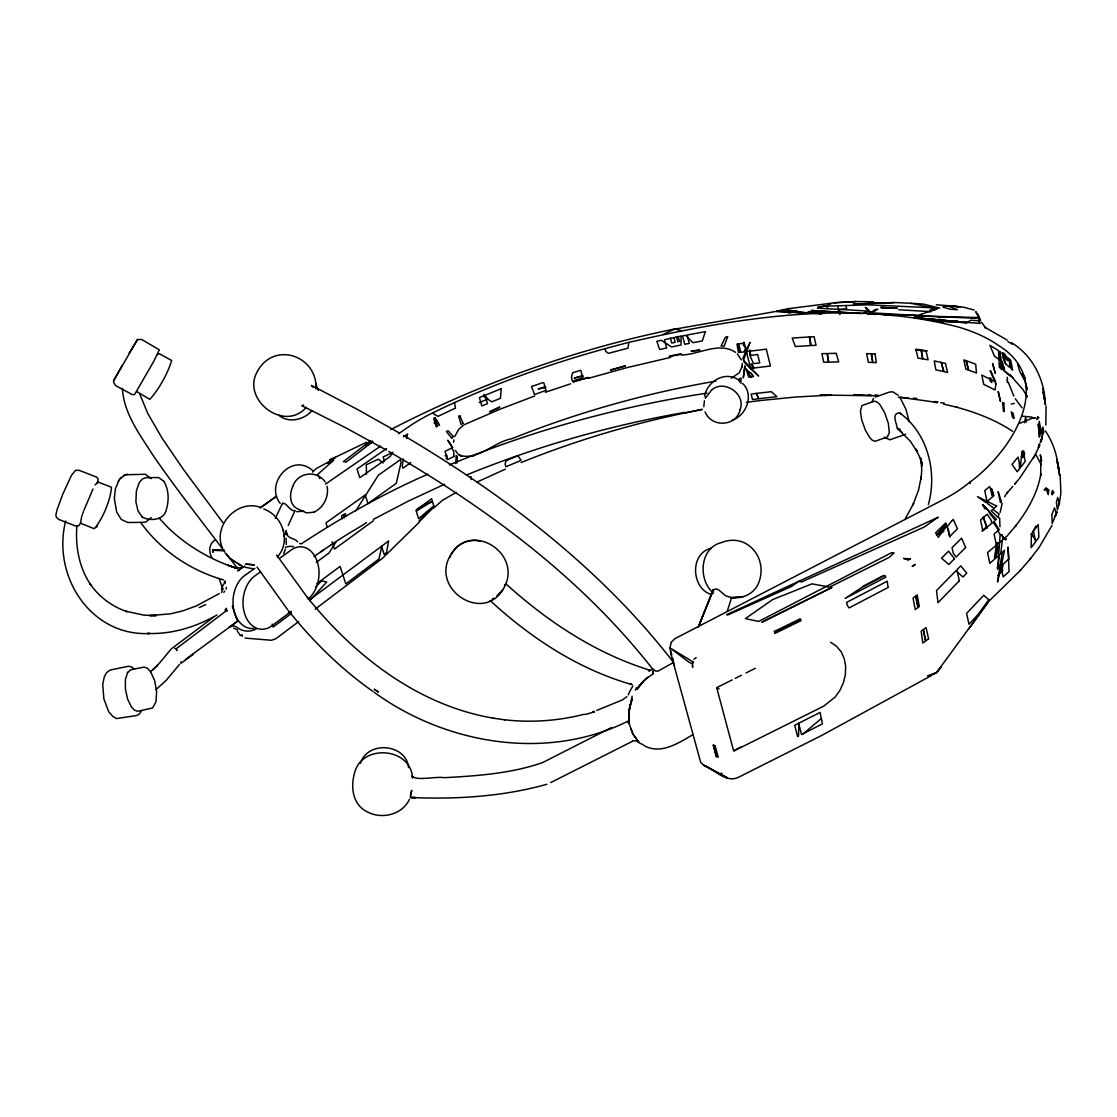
<?xml version="1.0" encoding="UTF-8"?>
<svg xmlns="http://www.w3.org/2000/svg" width="1117" height="1117" viewBox="0 0 1117 1117"><rect width="100%" height="100%" fill="white"/><g stroke="black" fill="none" stroke-linecap="round" stroke-linejoin="round"><path stroke-width="1.5" d="M455.694 463.569L456.225 455.359L457.412 456.671L457.048 462.955M999.631 517.925L999.98 526.721M629.053 711.752L628.927 718.873L629.388 708.988L629.053 711.752L632.138 696.198M316.167 389.009C317.144 354.731 272.534 340.364 256.533 373.022C242.557 400.682 284.821 432.377 306.309 407.258M240.853 568.19L237.39 567.464M286.064 530.435L287.069 534.889L285.854 531.399L286.287 532.502M740.92 383.424L741.116 378.23L739.314 378.565L739.454 381.958M212.677 551.812L212.816 549.634L224.266 550.122M627.614 721.526L629.332 724.067L628.955 719.041L629.332 724.067L632.822 733.827L638.854 741.939M76.878 525.967C75.258 546.353 79.084 567.743 90.742 584.847L90.17 583.954C99.008 596.911 112.217 606.726 127.101 611.655L126.137 611.306L143.828 615.132L156.31 615.621L149.748 615.593L170.622 613.819L183.146 610.748L196.313 605.917L219.155 593.685M286.287 544.398L286.064 538.199M629.108 711.026L628.941 719.446M1045.819 425.102L1046.098 406.337M453.614 442.262L453.837 439.861M705.413 397.024L705.316 398.266M713.414 593.099C697.776 580.044 699.563 547.861 721.345 542.639C746.477 532.474 767.379 556.992 759.309 580.952C755.762 593.965 740.264 600.848 727.949 596.52C722.783 595.892 717.617 585.182 713.456 590.404M979.19 320.774L970.841 320.258L967.029 322.436L979.26 323.288L979.302 319.755L977.92 318.303M65.694 520.983C51.689 575.478 90.393 636.467 149.594 633.521L147.514 633.423C171.892 634.47 195.992 626.874 217.075 614.992M671.345 642.149L674.919 638.659L941.826 500.388A129.083 48.827 -12.6 0 0 968.942 482.865C1010.201 453.265 1058.371 381.176 997.299 344.678A358.752 126.807 -14.7 0 0 959.321 327.281C850.931 298.588 736.075 317.773 628.885 342.374L627.977 348.183L608.346 353.349L605.805 351.45L605.079 348.644M1059.167 504.786L1060.899 493.142L1060.117 474.543M996.839 542.653L994.437 557.634L996.015 556.071L998.095 546.185M1000.148 512.452L1002.158 503.32M652.914 673.956L652.831 671.499L652.914 673.956L644.397 680.211L638.575 686.801L643.029 681.552M872.209 401.422L873.452 398.406M403.46 458.989L402.232 465.845L402.958 468.191L410.874 462.578M226.067 589.162L226.416 587.277M744.006 342.109L743.363 345.279L745.681 347.443M630.351 704.324L629.416 708.834L632.264 698.683L630.309 704.534M446.214 458.738L446.94 455.359L445.041 455.82M406.56 438.548L407.621 433.941L403.474 436.817M928.325 504.633C937.554 472.254 927.696 432.837 899.52 412.815C891.129 413.458 896.686 423.301 897.272 428.174L910.341 441.257L917.308 451.896L915.842 449.02L919.989 457.886L922.251 465.705M671.317 642.219L669.935 647.846L671.149 654.744M114.018 379.989L113.501 382.07L115.679 385.616L132.323 394.636L134.654 394.441L154.132 360.665L159.284 349.816L141.705 339.484L137.489 339.526L114.018 379.989L122.144 365.538M653.208 669.181L655.735 671.149L658.29 670.996L673.551 662.437C601.002 568.595 505.121 495.515 403.614 435.476M97.319 483.103L98.142 479.081L96.83 477.21L79.251 470.355L75.621 470.285L71.516 475.256L62.775 494.189L57.037 509.799L55.85 515.146L56.381 517.227L58.698 519.433L76.361 526.275L78.665 525.772L80.703 522.938M221.389 592.568L222.283 590.321M827.097 308.515L827.865 305.709L818.007 306.952M704.422 400.794L703.794 406.714M81.625 516.64L80.55 523.231L94.275 528.732C102.555 519.433 110.695 499.62 111.463 487.221L98.003 482.027L95.057 484.918M410.47 795.29L411.754 790.319L410.274 797.147M727.223 611.334L731.607 597.665L742.959 596.673L730.755 597.902M285.435 549.075L283.704 553.599M221.613 589.553L223.344 584.093M504.647 585.657L504.898 584.875L504.479 586.076M705.092 411.796C711.096 427.755 736.508 426.903 740.208 409.436M294.818 510.776C290.141 511.642 285.701 501.435 282.908 503.739M740.18 409.534C746.1 393.924 724.109 379.012 711.641 389.973M704.534 395.935C707.717 380.729 726.036 370.16 739.426 380.632M284.053 536.258L284.989 533.507L284.067 536.188M1038.601 445.948L1038.838 445.25M1040.262 442.123L1041.253 439.218L1040.653 439.93M81.932 515.733L82.267 514.783M360.54 763.33C367.381 740.32 406.267 743.559 408.571 767.644M542.122 762.827L611.544 727.502M82.63 513.764L83.426 511.6M636.369 689.119L636.341 687.821M1039.355 444.678L1038.321 447.512L1039.061 445.194M83.859 510.455L92.948 489.051M449.928 557.481L450.486 556.043M956.85 321.891L957.241 320.858M454.689 436.593L458.71 429.417L463.276 425.312M698.237 627.209L713.358 589.455M288.27 525.423L294.972 510.748M292.696 486.677C289.498 493.56 289.261 503.851 296.508 508.263M880.727 307.552L897.3 308.11L880.768 307.454L887.582 307.72M1039.201 444.873L1039.759 443.575M224.294 582.711L225.117 580.91L224.796 583.87M292.682 486.691C297.178 472.365 316.628 469.489 325.256 481.999M119.002 480.24L115.344 488.981L114.339 498.419L116.643 512.005L121.222 519.405L127.757 522.505L143.004 522.365L146.159 521.862L151.2 517.604M1010.452 365.441L1011.541 365.008M127.617 672.392L125.369 679.667L125.439 689.273L127.631 699.214L131.513 707.145L134.459 710.161L137.712 711.264L152.582 707.996L155.989 701.741L156.631 691.577L154.607 680.462L150.474 671.429L147.025 667.966L143.842 667.156L130.731 669.753L127.492 672.602M275.271 518.372L282.699 502.887M1019.598 478.285L1034.607 455.722M1033.393 458.179L1039.885 445.166M1024.163 452.79L1022.6 457.705L1024.736 453.502M1021.427 456.476L1024.052 451.366M222.66 589.594L223.037 588.882M628.843 720.772C547.553 761.515 446.437 744.76 374.195 692.331M1051.991 525.465L1039.243 547.232L1029.637 559.715M451.128 554.632C468.986 522.979 515.942 548.74 506.992 580.742C490.154 630.77 422.687 587.961 454.144 550.067M1031.214 534.554L1035.948 525.981M223.805 592.471L224.601 591.061M129.125 353.251L137.489 339.526M96.844 527.07L97.277 526.316M141.608 710.719L139.583 713.777L136.805 715.48L116.559 718.58L112.929 716.486L108.642 711.613L103.853 698.795L102.722 684.288L104.328 676.72L106.618 672.602L110.122 670.046L128.385 666.263L131.555 666.891L134.473 669.055M409.506 799.213C402.553 814.614 381.958 819.641 367.563 811.989C352.33 804.882 350.319 786.326 354.857 771.945C362.746 743.727 410.316 747.692 412.508 777.237M905.315 518.693L913.594 503.474L913.022 504.758L918.523 490.195L921.33 476.359L921.106 479.584L921.762 469.168L920.855 459.269L922.195 465.468M1004.574 496.73L1006.096 494.217M336.161 541.745L328.943 553.11L316.279 562.326M355.764 510.832L378.37 475.186L400.319 459.701L401.115 462.284L396.298 483.312L367.996 503.585L365.273 494.971L325.941 522.91L327.365 527.294M392.891 452.273L390.308 456.35L359.772 477.685L357.021 469.014L386.594 448.517M157.176 354.62L159.298 353.698L171.641 360.456C168.15 372.715 158.53 390.112 149.762 399.369L136.693 391.522M314.254 512.033C323.595 507.663 329.18 496.325 327.058 486.258M706.153 397.163L711.711 389.903M874.862 311.168L876.398 309.297L869.473 313.444A10.276 7.191 58 0 1 872.321 312.886L920.366 315.664M277.309 557.062C291.495 541.34 282.894 515.998 263.766 508.989M120.175 478.635L125.062 475.004M118.207 481.315L121.097 477.378M1006.64 493.463L1012.798 486.384M1019.011 479.039L1014.613 484.206L1016.093 482.502M315.72 586.872L321.612 580.784L326.736 582.013L309.632 600.806M988.894 601.239L1019.737 571.038L1030.74 558.444M936.479 672.685L988.126 602.175L968.495 629.318M1007.702 492.025L1006.752 493.155M861.905 405.792L860.411 411.224L861.668 419.755L865.396 430.199L869.864 437.752L872.405 440.293L875.156 441.285L887.443 436.956L889.341 432.433L888.308 423.231L884.622 412.606L880.084 404.857L877.487 402.218L874.667 401.157L862.366 405.401M1019.737 571.038L1020.812 569.796M502.58 589.874L499.104 593.783L501.338 591.801M454.563 549.452C460.609 542.262 470.802 538.855 479.933 541.173M150.306 671.987L159.2 663.428L171.18 649.019M643.727 681.119L637.109 689.245L638.421 687.025L635.196 690.055M311.88 410.763C303.978 419.88 288.507 423.608 278.803 415.175M626.846 696.645L622.323 699.982L596.785 710.412M312.62 472.128L316.209 468.568L332.531 459.785L333.871 460.009L317.298 474.795M418.903 522.602L382.531 558.235L315.176 609.156M156.841 665.997L157.469 665.383L152.75 669.991M997.676 575.59L1002.689 570.787L1001.656 563.443L997.16 567.729M433.564 508.151L442.416 500.36L456.295 492.304M496.786 595.864L499.076 593.699M179.404 664.503L166.196 680.351L156.087 689.552M981.899 531.022L986.786 526.638L983.197 517.045L987.051 528.341M645.347 679.415L647.944 677.209L644.397 680.211M802.551 734.386L821.107 718.692M933.714 402.12L937.54 402.092M215.064 540.014C208.921 543.602 208.6 551.938 211.867 557.648M372.869 441.606L346.172 462.061L343.394 461.586L370.565 440.782M693.908 659.281L696.17 657.564M298.644 621.597L275.941 638.687L271.543 640.278L245.126 638.1M172.088 648.293L213.207 617.464M225.131 609.868L226.332 608.29L226.988 611.278L226.458 610.664L175.983 648.935M291.3 611.362L271.976 625.743A28.4 20.232 -84.9 0 1 244.86 614.35A28.4 20.232 -84.9 0 1 254.969 575.827L260.596 571.82M290.043 614.462L273.176 627.028L272.171 624.082M309.549 599.913L381.553 546.241L384.164 554.493L386.566 552.412L388.646 540.949L381.916 545.962L378.928 559.017L345.809 583.898L340.113 566.417L316.865 583.605M260.093 507.886L276.527 496.13M238.354 620.633L229.041 627.419A11.463 8.266 -83.5 0 1 236.916 627.321A32.672 23.443 -84.8 0 0 256.477 628.815M180.842 663.386L193.241 654.339M373.441 520.717L334.472 549.089L332.084 541.787M239.876 569.335L237.837 570.899L244.693 565.998M233.16 605.609L232.294 606.224L237.488 621.261L185.394 659.491M260.736 507.621L276.304 496.451M280.241 557.844L291.467 549.843A27.827 19.506 -85.9 0 1 317.242 561.642A27.827 19.506 -85.9 0 1 307.859 599.033M254.83 568.33L244.986 575.283A28.288 20.26 -84.8 0 0 233.495 608.193A28.288 20.26 -84.8 0 0 253.796 628.41M313.933 556.573L324.028 549.536M325.48 484.122L380.688 446.06M398.713 433.633L409.38 426.289A106.115 33.789 -16.4 0 1 432.111 413.178C494.887 382.531 561.209 359.52 628.885 342.374M320.495 551.98L330.506 545.25M734.302 750.75L734.162 750.806M366.432 522.672L362.397 525.339A439.093 180.395 -15.8 0 0 330.604 545.082M493.728 598.181L492.164 599.103M372.268 442.109L365.427 446.116L365.357 445.041L372.282 441.075M825.77 395.041L820.157 394.901M416.725 509.464L425.2 504.046L431.413 501.882L416.529 510.944M874.471 310.414L875.951 309.702M868.216 314.184L874.946 310.135M242.598 567.464L240.909 568.176M931.494 675.506L822.266 735.14L738.379 777.334C725.505 783.436 714.629 769.068 703.556 765.159L727.488 777.851L703.626 765.229L700.694 762.339L674.04 665.313M663.051 334.458L674.975 328.984L681.202 330.618M373.357 519.391L408.068 501.226L444.608 484.233M692.624 734.818C678.605 743.014 660.538 755.022 644.09 745.556M774.975 632.92L799.172 620.117M862.785 586.467L882.793 575.869M936.465 535.294L943.795 531.441M649.396 670.856L652.314 669.334M732.152 679.904L716.695 687.639L733.576 750.75L741.311 746.756M464.267 424.697L499.746 409.325L534.638 396.004M366.376 442.304L329.487 460.064M550.681 782.584L632.124 741.465M390.741 429.584C479.724 383.564 574.794 349.453 672.965 329.333M735.237 678.354L741.423 675.254M746.058 672.937L755.329 668.287M434.094 423.078L436.705 421.779M734.386 750.708L823.718 706.139L835.209 697.036L840.04 690.194L843.447 682.641L845.387 674.5L845.625 666.095L844.243 658.597L841.199 651.839L836.298 646.045L830.559 642.289M933.603 674.082L936.186 672.825L930.168 675.701M913.748 317.479L967.001 322.45L926.942 319.434M477.001 482.055L505.387 469.154M303.629 405.08L301.813 405.68L346.075 427.965L386.314 450.081M861.989 313.528L811.291 310.47L858.847 313.416M391.662 452.999L383.117 456.965L384.443 461.237M199.161 607.564L205.696 604.646M427.937 474.167C383.634 493.463 341.439 517.52 301.157 543.951L299.719 543.42M329.752 459.981L335.533 457.453L329.822 459.939M541.131 763.093C510.148 773.62 476.889 775.882 444.426 777.697C436.23 776.092 415.971 781.383 412.061 775.91L412.452 778.13M449.313 464.951C531.832 430.603 618.623 406.518 706.991 393.142M732.18 420.285C746.351 415.566 754.436 394.873 742.763 383.536M731.314 378.23L739.37 372.743L742.4 365.692L742.247 366.948L742.274 363.36M479.235 402.637L487.906 399.048L483.759 394.538M466.655 474.92C536.914 446.269 610.315 425.354 685.056 412.341M297.22 508.626L306.449 512.857L313.528 512.326M313.388 512.382L314.394 511.991M521.15 462.536C574.208 441.061 629.248 424.572 685.266 412.871M1019.318 423.497L1032.792 417.995L1031.871 417.102L1022.111 416.152M875.616 309.828L877.948 309.227M410.707 797.496L415.538 797.566L410.749 797.496C456.364 799.479 502.845 796.658 546.953 784.246M927.375 675.869L936.186 672.713M905.65 434.276L889.76 439.819L884.413 437.278M875.211 397.066L889.649 392.011L892.986 391.872L898.18 395.362M545.403 386.496L538.143 389.023L545.906 387.376M545.417 392.249L570.578 383.843M142.641 517.339C150.767 521.388 164.129 520.131 166.293 509.715C169.142 500.388 169.002 489.372 163.571 481.008M1003.96 538.715L1004.825 538.422L1003.206 539.022L1006.71 536.411L1016.358 525.13L1015.255 526.428C1027.305 510.958 1037.637 493.407 1040.849 473.79L1040.681 475.591L1040.821 456.923M125.928 474.739L145.35 474.278L151.06 478.621M123.442 475.521L127.603 474.208M834.315 302.805L856.083 301.534L873.62 301.799M582.515 375.563L574.236 378.091L583.2 376.066M588.827 378.216L625.771 367.926L670.717 357.356M585.531 714.433L594.537 711.85M779.373 310.624L775.994 311.517L806.111 313.123L779.373 310.624L784.357 309.381L806.753 312.802L777.041 311.238M788.476 313.151L796.672 311.084M819.194 314.435L824.262 313.165M584.428 714.196C558.374 720.926 531.106 722.839 504.367 719.753M786.424 308.92L836.493 302.567L856.083 301.534M675.254 328.845L673.202 329.431L775.072 311.587M685.629 412.787L702.076 409.297M838.043 309.954L838.755 309.842M685.656 412.801L702.23 409.534M711.054 548.321C689.44 553.18 691.255 589.008 711.613 594.565M303.726 511.223L296.647 511.656M828.074 303.615L827.781 304.41L830.769 304.075M681.677 355.038C698.921 354.578 719.39 341.327 735.517 352.372M649.815 670.577L648.321 670.8M1011.304 403.991L1014.264 403.46M715.913 381.134C646.101 393.072 577.545 412.396 511.795 438.744C494.412 441.634 478.607 460.427 460.274 455.513L461.642 456.211L458.654 454.591M746.338 402.357L759.783 400.584M760.314 400.528L796.281 396.982L831.551 395.097L824.681 395.46M900.148 429.123L898.04 428.928M632.613 740.794L637.821 740.822M831.844 395.195L878.562 395.823M895.234 302.525L911.989 303.349M855.329 394.846L870.967 395.46M853.611 394.832L862.31 395.167M898.766 309.744L931.257 311.685M908.4 397.987L898.319 397.247M913.441 398.224L916.806 398.378M224.349 550.807L212.747 550.29L213.11 552.329M817.449 313.64L807.046 312.662L809.113 311.545L824.835 313.374M875.435 314.408L870.297 314.114A10.276 7.191 58 0 0 867.965 314.435M883.98 314.91L894.242 315.497M914.767 316.697L918.202 316.893M932.5 320.481L966.61 322.673L935.739 321.11M1003.094 538.855L1006.305 539.05L1002.787 538.115L1005.691 539.693L1003.918 538.394M929.875 309.884L934.552 310.219M915.354 350.04L927.305 350.92M936.297 304.787L947.607 305.667M947.411 305.793L957.353 309.66L950.302 309.283L942.86 307.049L946.797 305.751L960.117 306.812L954.463 306.351M899.995 397.275L937.247 402.441M940.654 402.72L944.074 403.014M920.24 318.373L966.847 322.534L917.923 318.01M948.305 305.723L963.762 307.217L974.066 310.037M934.468 401.52L937.847 401.841M253.866 568.86L245.042 567.296M996.853 542.639L998.78 542.904M493.295 718.189L504.94 719.837M875.169 394.846L878.548 395.404M868.537 394.846L871.958 395.488M933.826 402.148L936.995 402.748M493.84 718.259C418.093 705.581 354.047 655.651 307.049 596.981M260.066 507.244C236.958 499.215 212.467 525.814 222.52 548.21M943.628 404.089L957.339 407.384L956.361 407.133C976.132 412.508 995.582 419.894 1012.658 431.385M288.368 612.256L291.453 613.079M937.317 316.642L940.696 317.563M225.355 610.133L226.458 610.664M632.194 684.665C578.494 669.404 530.715 637.989 489.986 600.415M223.484 579.891C190.49 570.564 160.541 550.276 140.574 522.309M174.671 648.251L175.313 648.46M649.815 670.186C595.612 653.445 547.316 621.457 505.596 583.563M236.999 568.358L227.98 565.272L237.558 568.609C211.699 560.315 187.544 546.478 167.983 527.573L159.145 518.148M233.607 628.145L237.558 629.89M312.648 470.55C291.467 451.799 264.603 484.052 280.199 503.348M719.139 688.924L718.077 688.407M1002.228 357.496L1003.275 358.04M717.686 688.198L716.695 687.639M631.44 684.26L630.267 683.618L631.3 684.288M398.895 432.74L357.58 409.52L311.406 385.365L313.053 387.306M388.814 451.505C488.115 508.835 582.334 578.843 653.277 669.879M1007.185 340.099L984.649 327.155L985.585 327.993L981.522 322.157M1007.855 341.523L1012.309 344.231M225.02 552.859L229.907 558.5L242.235 566.333L237.279 563.163M229.907 558.5L234.905 561.697M372.994 691.493C341.034 669.041 312.983 641.326 288.591 610.887M458.794 454.535L459.981 455.373M163.696 481.162L158.6 477.545L145.699 477.671L142.236 479.109L139.29 482.558L136.414 490.684L135.897 501.756L137.991 510.874L142.25 517.045M142.068 516.92L142.822 517.478M1011.527 342.724C1032.192 355.248 1043.892 378.258 1045.205 402.008L1043.166 391.858L1045.484 405.01L1042.859 388.534M383.159 462.983L378.314 459.185L366.32 464.742L366.432 474.362M897.342 428.23L902.243 432.474M1003.457 538.031L1005.23 539.623L1002.368 536.09M900.079 413.053L900.847 414.086M176.36 649.382L177.017 650.373L176.626 649.731M1013.733 379.138L1022.99 389.582L1027.417 397.024M1021.636 374.083L1025.28 377.644M871.372 312.606L865.354 307.287L870.743 313.43M751.183 376.974L747.72 373.008L750.47 372.645L753.626 376.527M737.374 353.921L741.381 359.897M1022.055 407.887L1015.297 398.755M241.523 635.084L242.473 636.132L241.579 634.54M457.775 453.656L455.345 450.374M276.639 555.009L306.798 596.673M240.364 635.615L237.335 631.063M287.725 609.812L256.994 566.961M224.754 551.644C200.39 519.642 175.467 488.017 152.708 454.828C139.793 434.443 123.778 413.444 122.381 388.479M226.793 554.311L237.195 567.939M222.981 522.728L183.425 469.447L161.923 437.92L147.751 413.402L139.82 394.245M636.481 739.231L632.822 733.827L630.896 728.493M315.58 383.55L318.387 390.419M1035.473 453.935L1041.379 464.77M900.204 397.959L905.915 409.199L909.21 421.737M982.457 504.814L985.068 509.059M721.54 773.802L722.28 775.03L721.233 772.978M282.824 529.807L283.592 531.092M1045.428 430.925C1051.041 439.456 1055.104 449.006 1056.975 459.073M1001.628 534.834L1002.996 537.207L1001.921 534.75M181.01 661.697L181.122 662.451M753.193 368.107L751.029 363.974L751.853 363.877L753.961 367.898M286.72 533.647C288.13 539.134 294.79 537.933 297.667 541.787M1004.225 353.321L1008.079 360.554L1006.152 359.576L1002.815 352.581M1026.579 395.446L1026.97 396.186M1013.831 396.158L1008.218 382.014M318.247 475.381L319.867 478.718M1003.862 359.534L1005.593 364.03M839.272 311.224L840.305 314.003M837.89 307.063L838.895 309.8L846.686 308.571L845.974 305.5M224.712 582.879L224.559 581.817M980.475 320.411L977.752 314.017L978.45 317.326M979.134 320.635L980.223 323.623M219.114 578.536L222.716 588.924M677.949 336.412L679.625 341.341L677.851 341.718L676.427 336.65M839.719 313.961L838.825 311.098L839.481 314.003M433.368 412.578L433.829 414.1L438.059 416.362L455.429 408.124L454.563 402.553M346.158 516.487L345.307 513.666L343.547 514.658L344.343 517.771L343.38 514.755L341.551 515.803L342.179 518.763M1004.574 369.671L1003.666 366.627L1000.385 364.98L1001.349 369.657M1017.517 363.653L1019.737 371.43L1023.996 379.263L1022.963 373.609M991.938 489.009L993.264 493.868L992.036 495.739L990.402 488.059M671.094 654.367L674.04 665.187L672.643 658.011M713.484 745.234L716.542 756.558M671.75 654.66L670.856 651.323L670.898 653.319M673.9 337.543L675.143 342.291L671.75 343.017L670.451 338.018M713.679 745.318L716.514 756.544M920.422 457.593L921.958 464.086M922.028 464.393L920.645 458.445L922.125 465.189M1023.158 373.944L1027.137 389.651L1026.006 384.164M1041.519 460.358L1040.29 454.856L1041.602 460.986M990.779 377.979L991.798 382.559L990.109 380.799L989.467 377.797M948.179 529.123L949.911 536.9M969.905 481.999L970.268 483.661M1007.199 377.225L1007.59 379.375M1026.355 422.044L1025.588 417.13L1024.736 422.798M1007.003 379.682L1007.325 382.531M692.666 667.408L692.47 664.797L692.596 666.849M470.969 476.568L471.123 479.584M750.261 350.291L750.568 357.105L753.57 363.653L759.742 362.871L757.675 354.508L750.079 355.499L749.744 350.096M939.341 319.183A10.598 7.61 56.7 0 1 942.957 322.338M628.299 694.858A35.493 28.497 -63.7 0 1 632.948 686.047M643.308 744.718A41.273 33.105 -63.7 0 1 636.802 741.213M285.435 547.33A27.716 19.534 -85.9 0 1 293.576 546.702M327.7 463.373L331.805 461.796L327.7 463.373M1019.43 463.262L1019.388 469.07L1017.168 471.751L1012.03 464.365L1018.104 457.118L1019.43 463.262M681.119 336.161L681.007 344.999L671.568 346.982L661.39 340.322L656.824 341.299L659.686 349.495L666.681 348.015L664.461 339.68L681.119 336.161M1031.452 534.052L1031.103 547.693L1035.641 541.759L1033.434 531.301L1038.196 524.641L1038.908 537.207L1036.367 540.823L1031.452 534.052M798.976 723.132L798.515 736.061L797.608 736.536L794.732 725.296L798.669 723.299L801.531 734.525L822.391 723.9L820.087 712.437L798.976 723.132M1053.694 492.346L1052.172 494.761L1051.572 493.253L1052.521 490.447L1053.694 492.346M1042.315 436.091L1041.128 441.732L1042.315 436.091M1000.148 534.512L997.621 569.223L999.17 557.969L994.074 534.052L997.816 530.812L1000.148 534.512M998.807 513.96L998.165 517.66L991.212 510.832L992.957 509.282L998.807 513.96M691.311 351.087L699.661 350.138L691.311 351.087M501.282 388.688L500.416 398.322L491.787 401.841L483.214 396.018L479.388 397.596L481.846 405.96L487.473 403.628L485.043 395.278L501.282 388.688M995.261 373.19L992.58 363.542L995.261 373.19M1021.901 452.12L1020.282 467.828L1025.252 461.321L1023.018 450.654L1021.901 452.12M1048.751 490.056L1048.207 494.677L1047.02 491.312L1047.732 489.064L1045.959 487.85L1044.186 490L1048.751 490.056M1035.082 417.87L1032.946 418.149L1035.082 417.87M1002.354 540.209L1000.678 553.753L989.844 563.345L987.526 552.566L1002.354 540.209M744.104 370.9C741.255 393.547 746.994 352.009 744.104 370.9M995.959 383.899L995.038 389.973L983.756 384.36L981.801 375.103L995.582 381.846L990.821 371.095L990.081 370.732L995.959 383.899M1038.684 417.842L1036.869 419.503L1037.735 416.599L1038.684 417.842M999.897 567.143L997.523 581.999L1001.041 567.101L1000.413 563.959L1002.27 552.301L1004.518 550.248L1001.307 565.844L999.897 567.143M693.14 661.99L692.68 663.959L688.938 662.144L669.935 647.846L693.14 661.99M300.096 403.223L300.096 403.223M1003.248 564.057L1001.74 570.41L1003.178 576.903L1009.056 571.611L1007.995 547.023L1008.888 558.975L1003.248 564.057M453.181 436.398L451.84 438.436L446.423 431.511L448.043 430.729L453.181 436.398M572.658 372.757L571.429 377.281L572.449 381.092L582.879 377.881L580.77 370.258L572.658 372.757M506.015 460.679L505.093 464.016L505.903 466.766L521.108 460.386L517.953 455.694L506.015 460.679M1059.349 502.985L1057.366 509.91L1056.403 502.119L1057.715 497.568L1059.349 502.985M1057.073 512.144L1055.16 516.208L1057.073 512.144M1001.391 501.561L1000.441 502.58L998.123 491.717L1001.391 501.561M1039.592 436.356L1039.341 437.11L1038.21 424.153L1040.234 434.597L1041.281 431.762L1039.187 421.332L1039.592 436.356M705.358 331.651L702.272 340.978L692.875 342.71L685.698 335.268L682.543 335.882L684.707 344.287L689.287 343.394L687.123 335.002L705.358 331.651M951.698 520.927L953.276 519.405L957.437 528.816L949.576 536.593L947.3 526.582L951.698 520.927M749.968 342.472L743.587 359.925L742.945 358.473L745.611 351.701L766.318 349.146L770.437 366.013L750.247 368.428L744.355 362.425L743.782 360.582L758.666 376.038L750.736 368.917L746.128 350.403L749.968 342.472M1043.655 432.153L1042.343 435.756L1041.826 430.101L1042.943 427.071L1043.655 432.153M727.614 336.803L724.207 346.047L721.051 346.033L725.491 337.139L727.614 336.803M713.302 589.832L698.334 627.042L713.302 589.832M1056.333 513.457L1052.158 523.678L1051.907 514.365L1054.546 507.942L1056.333 513.457M745.584 348.239L743.95 351.911L740.794 352.302L738.7 343.896L744.327 343.184L745.584 348.239M988.782 599.731L978.129 614.462L968.97 624.249L966.582 613.442L983.728 595.291L988.782 599.731M947.021 525.618L938.252 537.361L937.121 535.099L947.021 525.618M946.239 523.915L936.688 534.485L935.543 532.879L945.652 523.007L946.239 523.915M940.765 667.533L936.339 672.769L940.765 667.533M959.349 580.742L937.973 602.719L936.521 590.544L955.915 570.787L962.98 577.014L966.763 573.119L960.746 565.858L956.92 569.768L959.349 580.742M428.816 510.972L419.168 520.787L419.294 521.723L433.982 506.95L428.816 510.972M954.476 558.751L948.766 564.504L941.561 558.151L948.57 551.142L954.476 558.751M965.674 547.456L956.138 557.062L953.276 553.306L952.033 547.693L961.569 538.157L965.674 547.456M433.801 505.903L418.582 518.623L415.999 510.287L431.595 498.74L433.801 505.903M893.809 553.027L889.355 557.313L829.582 587.123L812.031 583.842L772.601 599.606L745.374 618.623L758.722 621.415L891.645 552.664L893.809 553.027M996.615 506.029L994.116 508.263L987.47 503.627L984.761 490.572L989.606 486.537L993.976 495.585L985.85 502.496L977.487 496.66L996.615 506.029M996.196 519.391L995.205 520.257L989.606 513.22L989.173 511.265L983.03 504.954L996.196 519.391M999.115 529.681L998.486 530.226L993.097 522.1L993.99 521.332L999.115 529.681M991.756 523.245L982.848 530.91L980.503 520.005L987.302 514.225L991.128 520.257L991.756 523.245M474.418 454.982L473.217 455.959L474.418 454.982M917.881 607.508L915.2 609.589L913.064 598.028L915.507 596.157L918.062 607.383L919.305 606.489L917.239 594.872L916.233 595.598L917.881 607.508M928.576 638.701L925.784 640.851L923.228 629.737L921.176 631.245L922.824 643.043L925.462 641.102L923.41 629.597L926.049 627.586L928.576 638.701M462.997 423.217L461.126 424.53L458.626 416.18L459.897 415.594L462.997 423.217M937.973 517.339L924.29 527.015L801.671 581.915L798.683 581.357L726.678 614.685L727.879 614.936L791.311 586.551L798.892 581.259L937.973 517.339M910.215 558.891L908.4 560.12L903.583 558.416L910.215 558.891M861.779 587.486L845.136 598.405L885.851 577.168L884.943 575.423L861.779 587.486M775.282 630.965L774.179 631.636L775.212 633.255L801.098 620.619L800.205 618.818L775.282 630.965M912.798 565.928L912.156 566.305L915.326 564.462L912.798 565.928M888.099 587.472L849.074 607.927L847.342 605.414L846.616 602.412L887.191 581.217L888.099 587.472M831.732 587.528L762.059 622.127L831.732 587.528M453.935 456.49L447.582 459.673L445.069 451.352L451.799 448.001L453.711 451.38L453.935 456.49M452.553 447.638L447.861 440.377L452.553 447.638M437.487 426.261L436.244 426.862L433.703 418.442L434.792 417.912L437.487 426.261M439.47 425.284L434.946 417.842L439.47 425.284M545.892 390.405L534.526 394.538L531.524 386.538L542.904 382.586L543.965 383.159L545.892 390.405M577.028 380.352L573.189 381.972L588.715 377.49L577.028 380.352M499.62 407.16L489.777 411.768L499.62 407.16M921.72 314.072L918.286 315.455L878.604 314.268L863.511 312.9L868.286 311.043L817.351 308.138L823.187 306.309L867.351 304.801L939.69 308.11L923.228 304.061L911.011 303.321L937.345 308.878L921.72 314.072M977.082 317.549L975.35 318.205L917.183 315.86L977.082 317.549M894.535 302.567L853.542 304.061L894.535 302.567M594.3 711.431L592.68 711.906L594.3 711.431M672.28 355.555L669.167 356.449L681.3 354.382L681.091 353.698L672.28 355.555M625.185 365.929L610.817 369.978L625.185 365.929M737.82 344.022L736.997 344.134L738.421 352.455L739.594 352.469L737.82 344.022M756.237 393.393L751.155 394.078L752.495 399.523L758.248 398.755L756.893 393.324L771.33 391.704L776.901 396.689L758.652 398.699L756.237 393.393M745.863 368.959L748.879 377.169L752.663 376.736L752.104 374.53L745.863 368.959M809.378 336.957L792.204 338.06L795.318 346.521L810.314 345.6L809.881 336.929L814.042 336.706L816.066 345.293L811.417 345.53L809.378 336.957M826.901 353.558L821.875 353.684L823.704 362.243L828.2 362.131L827.599 353.53L836.228 353.321L838.672 361.894L828.94 362.117L826.901 353.558M875.072 353.963L871.86 353.866L872.419 362.508L868.328 362.299L866.652 353.614L871.078 353.824L873.061 362.536L876.328 362.634L875.072 353.963M254.201 564.839L245.894 564.169L254.201 564.839M1003.499 370.23L1010.592 376.122L1003.499 370.23M920.869 349.956L915.94 349.174L917.951 358.096L922.586 358.85L921.581 350.068L925.923 350.78L928.129 359.8L922.824 358.892L920.869 349.956M1000.609 367.912L999.352 367.563L998.598 350.654L989.885 345.321L994.591 356.421L1002.396 361.503L1004.169 370.313L1002.424 368.987L999.938 356.909L999.924 351.492L1001.963 368.624L1000.609 367.912M941.045 362.383L934.259 360.917L935.823 369.811L943.418 371.486L941.505 362.48L945.471 363.346L947.551 372.408L944.074 371.626L941.045 362.383M965.968 360.596L963.859 359.925L965.8 369.099L976.481 372.994L975.686 364.198L966.498 360.791L968.467 369.978L965.968 360.596M715.145 745.891L713.177 745.123L716.234 756.432L718.217 757.214L715.145 745.891M979.553 318.094L975.727 311.671L979.553 318.094M998.249 391.62L1000.413 401.115L998.249 391.62M1003.82 403.167L1002.521 402.371L1003.443 411.126L1004.295 411.656L1003.82 403.167M378.202 691.912L374.404 689.329L378.202 691.912M1013.091 378.021L1009.796 374.6L1013.091 378.021M1013.049 413.374L1011.304 411.964L1012.435 417.144L1014.11 418.498L1013.049 413.374M1009 358.85L1001.837 352.916L1005.984 364.198L1009.684 367.311L1009.573 359.325L1010.717 360.386L1012.644 370.118L1010.983 368.54L1009 358.85M1058.916 468.609L1057.073 459.548L1059.614 475.297L1057.31 462.187L1059.307 472.1L1058.916 468.609"/></g></svg>
